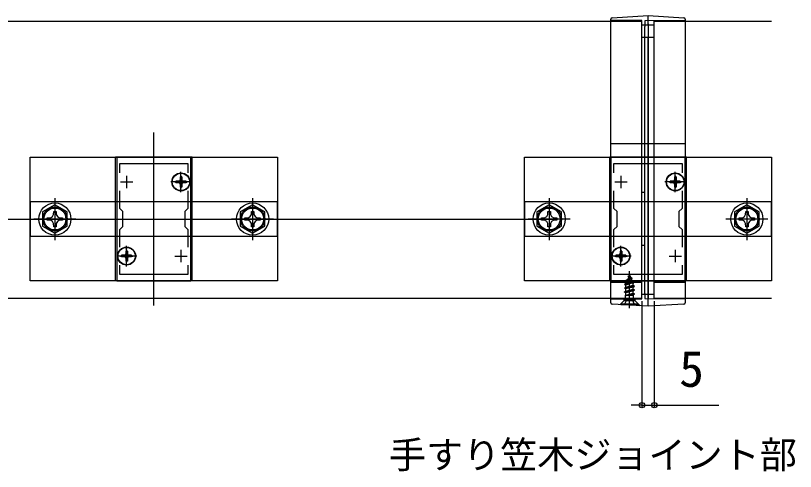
# Model space of a CAD drawing. Units: millimetres, scale not verified. Extents: x -874 to 876, y -1307 to 1301.
# Drawn here: x 238 to 553.5, y -853.2 to -668.8 of the extents above; entities that cross this region are included whole.
import ezdxf
from ezdxf.enums import TextEntityAlignment as Align

# ---------------------------------------------------------------- set-up
doc = ezdxf.new("R2010")
doc.units = ezdxf.units.MM
doc.header["$LTSCALE"] = 8
for name, color, linetype in [('0-2_USER1', 3, 'Continuous'), ('0-3_YKK_11', 7, 'Continuous'), ('0-4_YKK_12', 2, 'Continuous'), ('0-5_YKK_13', 4, 'Continuous'), ('0-6_YKK_D', 6, 'Continuous'), ('0-8_YSS_K', 3, 'Continuous')]:
    doc.layers.add(name, color=color, linetype=linetype)
doc.styles.add('ＭＳ ゴシック', font='')
doc.styles.get('ＭＳ ゴシック').set_extended_font_data('MS Gothic')

msp = doc.modelspace()

# ---------------------------------------------------------------- linework, layer by layer
at = {"layer": '0-3_YKK_11'}
for p, q in [((282.9, -733.617), (282.9, -738.617)), ((304.9, -733.617), (304.9, -738.617)), ((482.9, -733.617), (482.9, -738.617)), ((504.9, -733.617), (504.9, -738.617)), ((280.4, -736.117), (285.4, -736.117)), ((302.4, -736.117), (307.4, -736.117)), ((480.4, -736.117), (485.4, -736.117)), ((502.4, -736.117), (507.4, -736.117)), ((280.4, -766.117), (285.4, -766.117)), ((282.9, -763.617), (282.9, -768.617)), ((302.4, -766.117), (307.4, -766.117)), ((304.9, -763.617), (304.9, -768.617)), ((480.4, -766.117), (485.4, -766.117)), ((482.9, -763.617), (482.9, -768.617)), ((502.4, -766.117), (507.4, -766.117)), ((504.9, -763.617), (504.9, -768.617))]:
    msp.add_line(p, q, dxfattribs=at)
for points in [[(278.9, -726.117), (278.9, -776.117), (308.9, -776.117), (308.9, -726.117)], [(478.9, -726.117), (478.9, -776.117), (508.9, -776.117), (508.9, -726.117)]]:
    msp.add_lwpolyline(points, close=True, dxfattribs=at)
for points in [[(280.1, -732.484), (280.1, -728.617), (307.7, -728.617), (307.7, -732.484)], [(480.1, -732.484), (480.1, -728.617), (507.7, -728.617), (507.7, -732.484)], [(280.1, -762.484), (280.1, -755.417), (281.4, -754.117), (281.4, -748.117), (280.1, -746.817), (280.1, -739.75)], [(307.7, -739.75), (307.7, -746.817), (306.4, -748.117), (306.4, -754.117), (307.7, -755.417), (307.7, -762.484)], [(480.1, -762.484), (480.1, -755.417), (481.4, -754.117), (481.4, -748.117), (480.1, -746.817), (480.1, -739.75)], [(507.7, -739.75), (507.7, -746.817), (506.4, -748.117), (506.4, -754.117), (507.7, -755.417), (507.7, -762.484)], [(307.7, -769.75), (307.7, -773.617), (280.1, -773.617), (280.1, -769.75)], [(507.7, -769.75), (507.7, -773.617), (480.1, -773.617), (480.1, -769.75)]]:
    msp.add_lwpolyline(points, dxfattribs=at)
at = {"layer": '0-4_YKK_12'}
for p, q in [((491.4, -783.117), (491.4, -671.117)), ((496.4, -783.117), (496.4, -671.117)), ((293.9, -786.117), (293.9, -716.117)), ((493.9, -786.117), (493.9, -716.117))]:
    msp.add_line(p, q, dxfattribs=at)
for points in [[(15.9, -671.117), (478.9, -671.117), (491.4, -671.117)], [(496.4, -671.117), (508.9, -671.117), (543.9, -671.117)], [(127.9, -783.117), (478.9, -783.117), (491.4, -783.117)], [(496.4, -783.117), (508.9, -783.117), (543.9, -783.117)]]:
    msp.add_lwpolyline(points, dxfattribs=at)
at = {"layer": '0-5_YKK_13'}
for p, q in [((479.369, -669.706), (493.9, -668.817)), ((493.9, -668.817), (508.431, -669.706)), ((491.4, -670.861), (478.9, -670.817)), ((508.9, -670.817), (492.6, -670.959)), ((478.9, -782.544), (478.9, -673.003)), ((491.4, -672.617), (496.4, -672.617)), ((491.4, -781.325), (491.4, -673.164)), ((492.6, -781.227), (492.6, -673.263)), ((493.9, -672.112), (493.9, -783.49)), ((493.9, -672.617), (493.9, -672.175)), ((496.4, -677.617), (496.4, -672.617)), ((508.9, -673.003), (508.9, -782.544)), ((496.4, -677.617), (491.4, -677.617)), ((493.9, -720.617), (493.9, -677.617)), ((478.9, -720.617), (508.9, -720.617)), ((309.4, -726.117), (278.4, -726.117)), ((309.4, -776.117), (309.4, -726.117)), ((509.4, -726.117), (478.4, -726.117)), ((509.4, -776.117), (509.4, -726.117)), ((304.9, -740.267), (304.9, -731.967)), ((504.9, -740.267), (504.9, -731.967)), ((305.25, -734.067), (304.55, -734.067)), ((304.55, -734.067), (304.55, -735.267)), ((305.25, -734.067), (305.25, -735.267)), ((505.25, -734.067), (504.55, -734.067)), ((504.55, -734.067), (504.55, -735.267)), ((505.25, -734.067), (505.25, -735.267)), ((309.05, -736.117), (300.75, -736.117)), ((302.85, -735.767), (302.85, -736.467)), ((304.05, -735.767), (302.85, -735.767)), ((304.05, -736.467), (302.85, -736.467)), ((304.55, -736.967), (304.55, -738.167)), ((305.25, -738.167), (304.55, -738.167)), ((305.25, -736.967), (305.25, -738.167)), ((306.95, -735.767), (305.75, -735.767)), ((306.95, -736.467), (305.75, -736.467)), ((306.95, -735.767), (306.95, -736.467)), ((509.05, -736.117), (500.75, -736.117)), ((502.85, -735.767), (502.85, -736.467)), ((504.05, -735.767), (502.85, -735.767)), ((504.05, -736.467), (502.85, -736.467)), ((504.55, -736.967), (504.55, -738.167)), ((505.25, -738.167), (504.55, -738.167)), ((505.25, -736.967), (505.25, -738.167)), ((506.95, -735.767), (505.75, -735.767)), ((506.95, -736.467), (505.75, -736.467)), ((506.95, -735.767), (506.95, -736.467)), ((492.6, -740.417), (491.4, -740.417)), ((253.9, -742.617), (253.9, -759.617)), ((333.9, -742.617), (333.9, -759.617)), ((453.9, -742.617), (453.9, -759.617)), ((533.9, -742.617), (533.9, -759.617)), ((253.377, -749.264), (253.399, -748.017)), ((333.377, -749.264), (333.399, -748.017)), ((453.377, -749.264), (453.399, -748.017)), ((533.377, -749.264), (533.399, -748.017)), ((262.4, -751.117), (245.4, -751.117)), ((342.4, -751.117), (325.4, -751.117)), ((462.4, -751.117), (445.4, -751.117)), ((542.4, -751.117), (525.4, -751.117)), ((282.9, -770.267), (282.9, -761.967)), ((482.9, -770.267), (482.9, -761.967)), ((492.6, -761.817), (491.4, -761.817)), ((287.05, -766.117), (278.75, -766.117)), ((280.85, -765.767), (280.85, -766.467)), ((282.05, -765.767), (280.85, -765.767)), ((282.05, -766.467), (280.85, -766.467)), ((283.25, -764.067), (282.55, -764.067)), ((282.55, -764.067), (282.55, -765.267)), ((283.25, -764.067), (283.25, -765.267)), ((284.95, -765.767), (283.75, -765.767)), ((284.95, -766.467), (283.75, -766.467)), ((284.95, -765.767), (284.95, -766.467)), ((487.05, -766.117), (478.75, -766.117)), ((480.85, -765.767), (480.85, -766.467)), ((482.05, -765.767), (480.85, -765.767)), ((482.05, -766.467), (480.85, -766.467)), ((483.25, -764.067), (482.55, -764.067)), ((482.55, -764.067), (482.55, -765.267)), ((483.25, -764.067), (483.25, -765.267)), ((484.95, -765.767), (483.75, -765.767)), ((484.95, -766.467), (483.75, -766.467)), ((484.95, -765.767), (484.95, -766.467)), ((282.55, -766.967), (282.55, -768.167)), ((283.25, -768.167), (282.55, -768.167)), ((283.25, -766.967), (283.25, -768.167)), ((482.55, -766.967), (482.55, -768.167)), ((483.25, -768.167), (482.55, -768.167)), ((483.25, -766.967), (483.25, -768.167)), ((486.4, -787.167), (486.4, -772.172)), ((485.368, -776.159), (484.976, -777.104)), ((485, -775.947), (487.45, -775.152)), ((485, -775.847), (485.653, -775.47)), ((485, -775.947), (485.368, -776.159)), ((485.368, -776.159), (487.099, -775.355)), ((486.4, -773.667), (485.653, -775.47)), ((485.653, -775.47), (486.824, -774.691)), ((485.8, -774.257), (486.267, -773.987)), ((485.8, -774.357), (485.8, -774.257)), ((485.8, -774.357), (486.054, -774.504)), ((486.4, -773.667), (486.824, -774.691)), ((486.824, -774.691), (487.45, -775.052)), ((487.099, -775.355), (487.45, -775.152)), ((487.099, -775.355), (487.47, -776.249)), ((487.45, -775.152), (487.45, -775.052)), ((478.9, -776.617), (491.4, -776.617)), ((484.4, -777.437), (488.15, -776.642)), ((484.4, -777.537), (488.15, -776.742)), ((484.4, -777.437), (484.976, -777.104)), ((484.4, -777.537), (484.4, -777.437)), ((484.4, -777.537), (484.925, -777.84)), ((488.4, -778.232), (484.4, -779.027)), ((484.4, -779.127), (488.4, -778.332)), ((484.4, -779.027), (484.925, -778.724)), ((484.4, -779.127), (484.4, -779.027)), ((484.4, -779.127), (484.925, -779.43)), ((487.766, -776.964), (484.925, -777.84)), ((484.925, -778.724), (484.925, -777.84)), ((484.925, -778.724), (487.875, -777.929)), ((487.875, -778.635), (484.925, -779.43)), ((484.976, -777.104), (487.47, -776.249)), ((487.47, -776.249), (488.15, -776.642)), ((487.766, -776.964), (488.15, -776.742)), ((487.766, -776.964), (487.875, -777.228)), ((487.875, -777.929), (487.875, -777.228)), ((487.875, -777.929), (488.4, -778.232)), ((487.875, -778.635), (488.4, -778.332)), ((487.875, -779.519), (487.875, -778.635)), ((488.15, -776.742), (488.15, -776.642)), ((488.4, -778.332), (488.4, -778.232)), ((484.4, -780.617), (488.4, -779.822)), ((488.4, -779.922), (484.4, -780.717)), ((484.4, -780.617), (484.925, -780.314)), ((484.4, -780.717), (484.4, -780.617)), ((484.4, -780.717), (484.925, -781.02)), ((484.621, -782.08), (484.925, -781.904)), ((488.035, -782.08), (484.621, -782.08)), ((484.765, -783.221), (484.765, -782.08)), ((484.925, -780.314), (484.925, -779.43)), ((484.925, -780.314), (487.875, -779.519)), ((487.875, -780.225), (484.925, -781.02)), ((484.925, -781.904), (484.925, -781.02)), ((484.925, -781.904), (487.875, -781.109)), ((485.042, -782.08), (488.4, -781.412)), ((488.4, -781.512), (485.545, -782.08)), ((487.875, -781.815), (486.894, -782.08)), ((487.875, -779.519), (488.4, -779.822)), ((487.875, -780.225), (488.4, -779.922)), ((487.875, -781.109), (487.875, -780.225)), ((487.875, -781.109), (488.4, -781.412)), ((487.875, -781.815), (488.4, -781.512)), ((487.875, -782.08), (487.875, -781.815)), ((488.035, -783.221), (488.035, -782.08)), ((488.4, -779.922), (488.4, -779.822)), ((488.4, -781.512), (488.4, -781.412)), ((496.4, -781.617), (491.4, -781.617)), ((493.9, -783.427), (493.9, -781.617)), ((478.9, -783.417), (491.4, -783.374)), ((484.15, -784.167), (482.592, -785.725)), ((482.9, -785.417), (484.531, -783.786)), ((482.9, -785.667), (482.9, -785.417)), ((482.9, -785.417), (489.9, -785.417)), ((484.15, -783.399), (484.15, -784.167)), ((488.65, -784.167), (484.15, -784.167)), ((488.15, -783.667), (484.65, -783.667)), ((487.545, -783.852), (486.4, -783.243)), ((488.45, -785.667), (487.545, -783.852)), ((488.65, -784.167), (488.65, -783.383)), ((490.705, -786.222), (488.65, -784.167)), ((492.6, -783.275), (508.9, -783.417)), ((482.9, -785.667), (489.9, -785.667))]:
    msp.add_line(p, q, dxfattribs=at)
for points in [[(493.9, -672.112), (493.9, -671.767), (493.9, -671.428), (493.9, -671.094), (493.9, -670.772), (493.9, -670.465), (493.9, -670.177), (493.9, -669.908), (493.9, -669.664), (493.9, -669.448), (493.9, -669.259), (493.9, -669.103), (493.9, -668.979), (493.9, -668.89), (493.9, -668.835), (493.9, -668.817)], [(478.9, -673.003), (478.9, -672.665), (478.9, -672.334), (478.9, -672.011), (478.9, -671.703), (478.9, -671.415), (478.9, -671.148), (478.9, -670.909), (478.9, -670.701), (478.9, -670.526), (478.9, -670.387), (478.9, -670.287), (478.9, -670.226), (478.9, -670.205)], [(491.4, -673.164), (491.4, -672.886), (491.4, -672.614), (491.4, -672.347), (491.4, -672.094), (491.4, -671.857), (491.4, -671.637), (491.4, -671.441), (491.4, -671.27), (491.4, -671.125), (491.4, -671.011), (491.4, -670.929), (491.4, -670.878), (491.4, -670.861)], [(492.6, -670.959), (492.6, -670.976), (492.6, -671.026), (492.6, -671.109), (492.6, -671.223), (492.6, -671.366), (492.6, -671.538), (492.6, -671.734), (492.6, -671.953), (492.6, -672.191), (492.6, -672.444), (492.6, -672.709), (492.6, -672.983), (492.6, -673.263)], [(508.9, -670.205), (508.9, -670.226), (508.9, -670.287), (508.9, -670.387), (508.9, -670.526), (508.9, -670.701), (508.9, -670.909), (508.9, -671.148), (508.9, -671.415), (508.9, -671.703), (508.9, -672.011), (508.9, -672.334), (508.9, -672.665), (508.9, -673.003)], [(309.4, -776.117), (278.4, -776.117), (278.4, -726.117)], [(509.4, -776.117), (478.4, -776.117), (478.4, -726.117)], [(252.046, -751.64), (250.8, -751.619), (250.8, -750.616), (252.046, -750.594)], [(252.046, -750.594), (252.915, -750.132), (253.377, -749.264)], [(253.399, -748.017), (254.401, -748.017), (254.423, -749.264)], [(254.423, -749.264), (254.885, -750.132), (255.754, -750.594)], [(255.754, -750.594), (257, -750.616), (257, -751.619), (255.754, -751.64)], [(332.046, -751.64), (330.8, -751.619), (330.8, -750.616), (332.046, -750.594)], [(332.046, -750.594), (332.915, -750.132), (333.377, -749.264)], [(333.399, -748.017), (334.401, -748.017), (334.423, -749.264)], [(334.423, -749.264), (334.885, -750.132), (335.754, -750.594)], [(335.754, -750.594), (337, -750.616), (337, -751.619), (335.754, -751.64)], [(452.046, -751.64), (450.8, -751.619), (450.8, -750.616), (452.046, -750.594)], [(452.046, -750.594), (452.915, -750.132), (453.377, -749.264)], [(453.399, -748.017), (454.401, -748.017), (454.423, -749.264)], [(454.423, -749.264), (454.885, -750.132), (455.754, -750.594)], [(455.754, -750.594), (457, -750.616), (457, -751.619), (455.754, -751.64)], [(532.046, -751.64), (530.8, -751.619), (530.8, -750.616), (532.046, -750.594)], [(532.046, -750.594), (532.915, -750.132), (533.377, -749.264)], [(533.399, -748.017), (534.401, -748.017), (534.423, -749.264)], [(534.423, -749.264), (534.885, -750.132), (535.754, -750.594)], [(535.754, -750.594), (537, -750.616), (537, -751.619), (535.754, -751.64)], [(253.377, -752.971), (252.915, -752.102), (252.046, -751.64)], [(254.423, -752.971), (254.401, -754.217), (253.399, -754.217), (253.377, -752.971)], [(255.754, -751.64), (254.885, -752.102), (254.423, -752.971)], [(333.377, -752.971), (332.915, -752.102), (332.046, -751.64)], [(334.423, -752.971), (334.401, -754.217), (333.399, -754.217), (333.377, -752.971)], [(335.754, -751.64), (334.885, -752.102), (334.423, -752.971)], [(453.377, -752.971), (452.915, -752.102), (452.046, -751.64)], [(454.423, -752.971), (454.401, -754.217), (453.399, -754.217), (453.377, -752.971)], [(455.754, -751.64), (454.885, -752.102), (454.423, -752.971)], [(533.377, -752.971), (532.915, -752.102), (532.046, -751.64)], [(534.423, -752.971), (534.401, -754.217), (533.399, -754.217), (533.377, -752.971)], [(535.754, -751.64), (534.885, -752.102), (534.423, -752.971)], [(485, -775.947), (485, -775.847), (487.45, -775.052)], [(496.4, -781.617), (496.4, -776.617), (508.9, -776.617)], [(491.4, -783.374), (491.4, -783.359), (491.4, -783.316), (491.4, -783.244), (491.4, -783.145), (491.4, -783.021), (491.4, -782.871), (491.4, -782.698), (491.4, -782.506), (491.4, -782.295), (491.4, -782.068), (491.4, -781.831), (491.4, -781.582), (491.4, -781.325)], [(492.6, -781.227), (492.6, -781.482), (492.6, -781.73), (492.6, -781.968), (492.6, -782.195), (492.6, -782.405), (492.6, -782.598), (492.6, -782.771), (492.6, -782.92), (492.6, -783.046), (492.6, -783.145), (492.6, -783.217), (492.6, -783.26), (492.6, -783.275)], [(478.9, -785.029), (478.9, -785.016), (478.9, -784.977), (478.9, -784.911), (478.9, -784.82), (478.9, -784.706), (478.9, -784.568), (478.9, -784.406), (478.9, -784.225), (478.9, -784.026), (478.9, -783.809), (478.9, -783.576), (478.9, -783.332), (478.9, -783.078), (478.9, -782.814), (478.9, -782.544)], [(508.431, -785.528), (493.9, -786.417), (479.369, -785.528)], [(484.35, -785.667), (485.255, -783.852), (486.4, -783.243)], [(489.9, -785.667), (489.9, -785.417), (488.269, -783.786)], [(493.9, -786.417), (493.9, -786.402), (493.9, -786.355), (493.9, -786.278), (493.9, -786.171), (493.9, -786.036), (493.9, -785.873), (493.9, -785.684), (493.9, -785.47), (493.9, -785.236), (493.9, -784.98), (493.9, -784.706), (493.9, -784.419), (493.9, -784.12), (493.9, -783.809), (493.9, -783.49)], [(508.9, -782.544), (508.9, -782.814), (508.9, -783.078), (508.9, -783.332), (508.9, -783.576), (508.9, -783.809), (508.9, -784.026), (508.9, -784.225), (508.9, -784.406), (508.9, -784.568), (508.9, -784.706), (508.9, -784.82), (508.9, -784.911), (508.9, -784.977), (508.9, -785.016), (508.9, -785.029)]]:
    msp.add_lwpolyline(points, dxfattribs=at)
for points in [[(343.9, -726.117), (343.9, -776.117), (243.9, -776.117), (243.9, -726.117)], [(543.9, -726.117), (543.9, -776.117), (443.9, -776.117), (443.9, -726.117)], [(243.9, -758.117), (343.9, -758.117), (343.9, -744.117), (243.9, -744.117)], [(443.9, -758.117), (543.9, -758.117), (543.9, -744.117), (443.9, -744.117)], [(258.9, -748.23), (253.9, -745.344), (248.9, -748.23), (248.9, -754.004), (253.9, -756.891), (258.9, -754.004)], [(338.9, -748.23), (333.9, -745.344), (328.9, -748.23), (328.9, -754.004), (333.9, -756.891), (338.9, -754.004)], [(458.9, -748.23), (453.9, -745.344), (448.9, -748.23), (448.9, -754.004), (453.9, -756.891), (458.9, -754.004)], [(538.9, -748.23), (533.9, -745.344), (528.9, -748.23), (528.9, -754.004), (533.9, -756.891), (538.9, -754.004)]]:
    msp.add_lwpolyline(points, close=True, dxfattribs=at)
for centre, radius in [((304.9, -736.117), 3.65), ((304.9, -736.117), 3.5), ((504.9, -736.117), 3.65), ((504.9, -736.117), 3.5), ((253.9, -751.117), 6.5), ((333.9, -751.117), 6.5), ((453.9, -751.117), 6.5), ((533.9, -751.117), 6.5), ((253.9, -751.117), 4.907), ((253.9, -751.117), 4.432), ((333.9, -751.117), 4.907), ((333.9, -751.117), 4.432), ((453.9, -751.117), 4.907), ((453.9, -751.117), 4.432), ((533.9, -751.117), 4.907), ((533.9, -751.117), 4.432), ((282.9, -766.117), 3.65), ((282.9, -766.117), 3.5), ((482.9, -766.117), 3.65), ((482.9, -766.117), 3.5)]:
    msp.add_circle(centre, radius, dxfattribs=at)
for centre, radius, start, end in [((479.4, -670.205), 0.5, 93.5, 180), ((508.4, -670.205), 0.5, 0, 86.5), ((304.05, -735.267), 0.5, 270, 0), ((304.05, -736.967), 0.5, 0, 90), ((305.75, -735.267), 0.5, 180, 270), ((305.75, -736.967), 0.5, 90, 180), ((504.05, -735.267), 0.5, 270, 0), ((504.05, -736.967), 0.5, 0, 90), ((505.75, -735.267), 0.5, 180, 270), ((505.75, -736.967), 0.5, 90, 180), ((282.05, -765.267), 0.5, 270, 0), ((282.05, -766.967), 0.5, 0, 90), ((283.75, -765.267), 0.5, 180, 270), ((283.75, -766.967), 0.5, 90, 180), ((482.05, -765.267), 0.5, 270, 0), ((482.05, -766.967), 0.5, 0, 90), ((483.75, -765.267), 0.5, 180, 270), ((483.75, -766.967), 0.5, 90, 180), ((479.4, -785.029), 0.5, 180, 266.5), ((483.965, -783.221), 0.8, 315, 0), ((488.835, -783.221), 0.8, 180, 225), ((508.4, -785.029), 0.5, 273.5, 0)]:
    msp.add_arc(centre, radius, start, end, dxfattribs=at)
at = {"layer": '0-6_YKK_D'}
for p, q in [((491.4, -784.374), (491.4, -827.417)), ((496.4, -784.374), (496.4, -827.417)), ((491.4, -826.417), (487.1, -826.417)), ((491.4, -826.417), (496.4, -826.417)), ((496.4, -826.417), (522.591, -826.417))]:
    msp.add_line(p, q, dxfattribs=at)
for centre in [(491.4, -826.417), (496.4, -826.417)]:
    msp.add_circle(centre, 1.075, dxfattribs=at)
at = {"layer": '0-8_YSS_K'}
msp.add_line((93.9, -751.117), (456.9, -751.117), dxfattribs=at)

# ---------------------------------------------------------------- texts
at = {"layer": '0-2_USER1', "style": 'ＭＳ ゴシック'}
msp.add_text('手すり笠木ジョイント部', height=11, dxfattribs=at).set_placement((389.041, -855.311), align=Align.BOTTOM_LEFT)
at = {"layer": '0-6_YKK_D', "style": 'ＭＳ ゴシック'}
msp.add_text('5', height=14.66, dxfattribs=at).set_placement((506.523, -823.417), align=Align.BOTTOM_LEFT)

doc.saveas('drawing.dxf')
